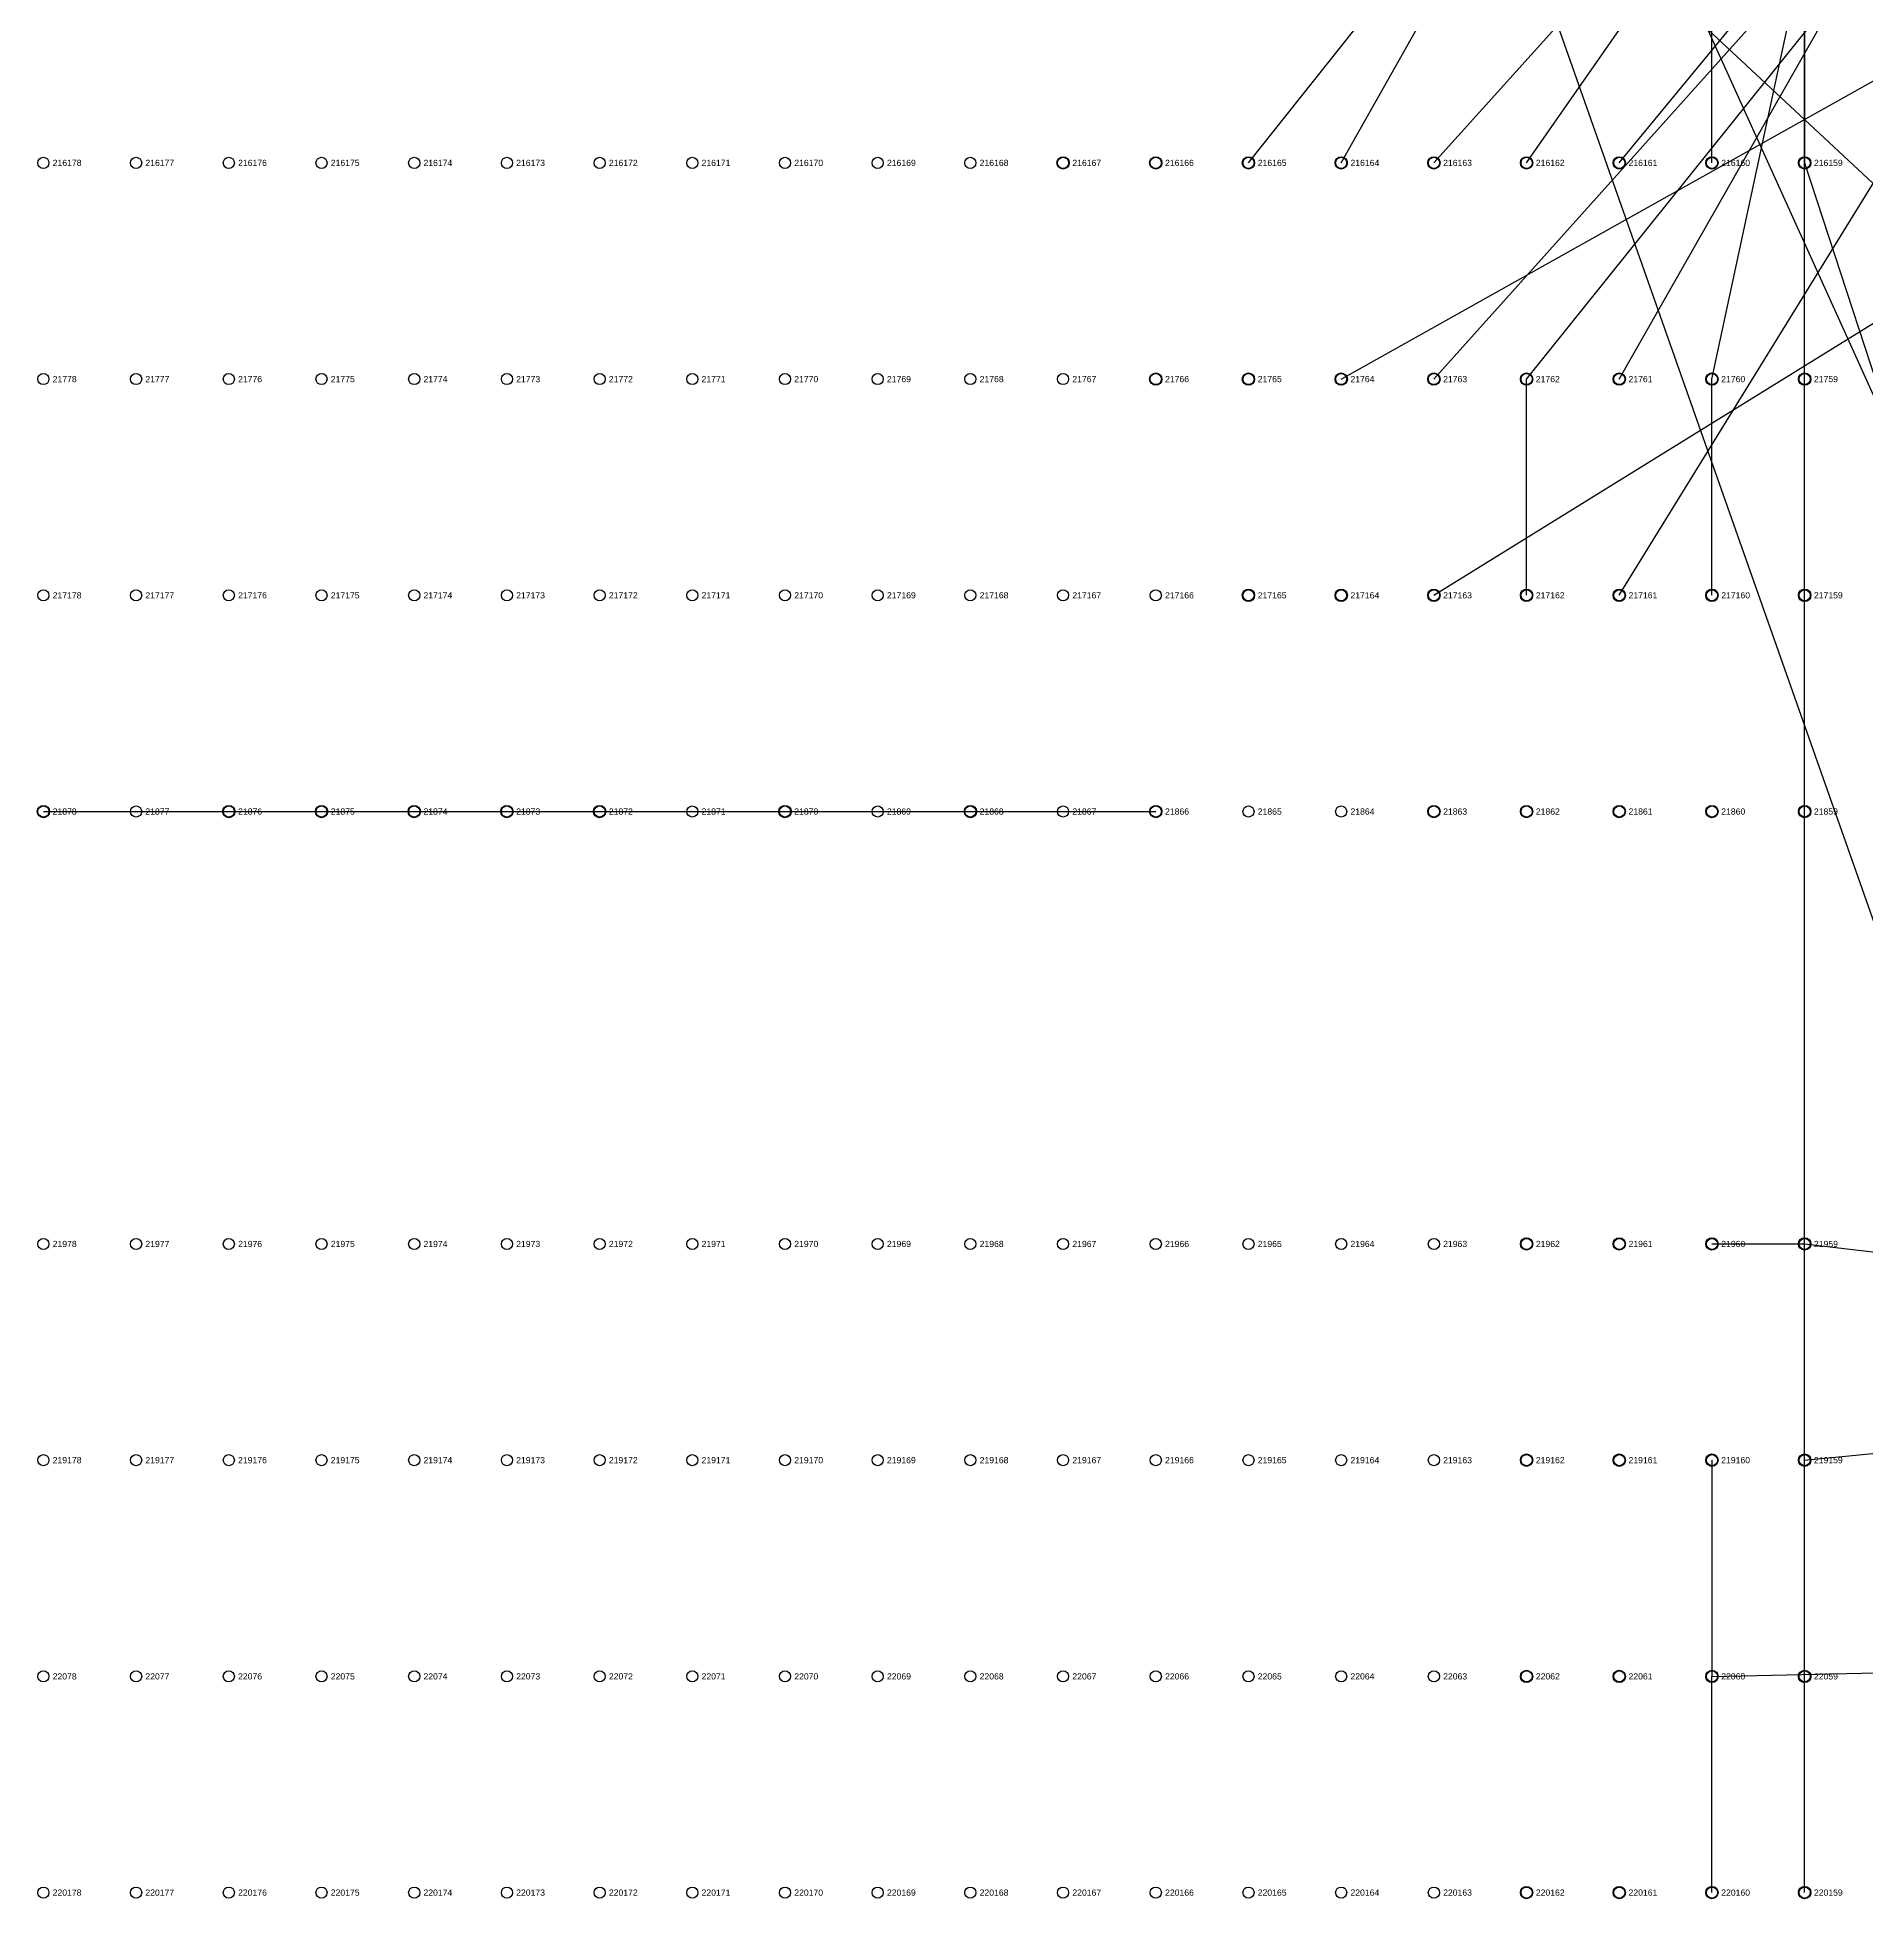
# Model space of a CAD drawing. Extents: x -5 to 376, y -217 to 241.
# Drawn here: x 49.6 to 124.8, y -139.4 to -62.8 of the extents above; entities that cross this region are included whole.
import ezdxf

# ---------------------------------------------------------------- set-up
doc = ezdxf.new("R2010")
doc.units = 0
for name, color, linetype in [('BOTTOM_WIRES_BLACK', 250, 'CONTINUOUS'), ('BOTTOM_WIRES_BLUE', 5, 'CONTINUOUS'), ('FIXTURE_INTERFACE_PIN', 4, 'CONTINUOUS'), ('TESTER_INTERFACE_PIN', 144, 'CONTINUOUS'), ('TESTER_INTERFACE_PIN_LABEL', 144, 'CONTINUOUS')]:
    doc.layers.add(name, color=color, linetype=linetype)
doc.styles.get("Standard").update_dxf_attribs({"font": 'arial.ttf'})

msp = doc.modelspace()

# ---------------------------------------------------------------- linework, layer by layer
at = {"layer": 'BOTTOM_WIRES_BLACK'}
for p, q in [((122.20194, -76.8985), (122.20194, -50.2285)), ((118.39194, -68.0085), (118.39194, -59.1185)), ((118.39194, -76.8985), (122.20194, -59.1185)), ((122.20194, -59.1185), (122.20194, -68.0085)), ((122.20194, -130.2385), (122.20194, -68.0085)), ((122.20194, -68.0085), (142.82928, -131.27482)), ((118.39194, -85.7885), (118.39194, -76.8985)), ((122.20194, -85.7885), (122.20194, -76.8985)), ((49.81194, -94.6785), (57.43194, -94.6785)), ((57.43194, -94.6785), (61.24194, -94.6785)), ((61.24194, -94.6785), (65.05194, -94.6785)), ((65.05194, -94.6785), (68.86194, -94.6785)), ((68.86194, -94.6785), (72.67194, -94.6785)), ((72.67194, -94.6785), (80.29194, -94.6785)), ((80.29194, -94.6785), (87.91194, -94.6785)), ((87.91194, -94.6785), (95.53194, -94.6785)), ((118.39194, -112.4585), (122.20194, -112.4585)), ((122.20194, -112.4585), (198.40194, -121.3485)), ((122.20194, -121.3485), (198.40194, -113.792)), ((118.39194, -121.3485), (118.39194, -130.2385)), ((118.39194, -130.2385), (198.40194, -128.44018)), ((118.39194, -139.1285), (118.39194, -130.2385)), ((122.20194, -139.1285), (122.20194, -130.2385))]:
    msp.add_line(p, q, dxfattribs=at)
at = {"layer": 'BOTTOM_WIRES_BLUE'}
for p, q in [((114.58194, -76.8985), (202.9587, 78.56474)), ((110.77194, -68.0085), (205.2701, 67.67576)), ((114.58194, -85.7885), (207.43926, 64.96558)), ((103.15194, -68.0085), (171.70908, 53.7464)), ((110.77194, -76.8985), (211.19084, 48.30572)), ((114.58194, -68.0085), (206.19974, 43.38574)), ((106.96194, -76.8985), (211.21878, 39.43604)), ((76.48194, 38.6715), (130.03022, -113.40338)), ((76.48194, 29.7815), (142.82928, -116.9543)), ((106.96194, -68.0085), (186.97194, 20.8915)), ((99.34194, -68.0085), (139.05992, -17.97558)), ((103.15194, -76.8985), (188.56452, -29.01442)), ((106.96194, -85.7885), (198.5645, -29.01442)), ((133.63194, -76.8985), (114.58194, -59.1185)), ((110.77194, -85.7885), (110.77194, -76.8985))]:
    msp.add_line(p, q, dxfattribs=at)
at = {"layer": 'FIXTURE_INTERFACE_PIN'}
for centre in [(91.72194, -68.0085), (95.53194, -68.0085), (99.34194, -68.0085), (103.15194, -68.0085), (106.96194, -68.0085), (110.77194, -68.0085), (114.58194, -68.0085), (118.39194, -68.0085), (122.20194, -68.0085), (95.53194, -76.8985), (99.34194, -76.8985), (103.15194, -76.8985), (106.96194, -76.8985), (110.77194, -76.8985), (114.58194, -76.8985), (118.39194, -76.8985), (122.20194, -76.8985), (99.34194, -85.7885), (103.15194, -85.7885), (106.96194, -85.7885), (110.77194, -85.7885), (114.58194, -85.7885), (118.39194, -85.7885), (122.20194, -85.7885), (49.81194, -94.6785), (57.43194, -94.6785), (61.24194, -94.6785), (65.05194, -94.6785), (68.86194, -94.6785), (72.67194, -94.6785), (80.29194, -94.6785), (87.91194, -94.6785), (95.53194, -94.6785), (106.96194, -94.6785), (110.77194, -94.6785), (114.58194, -94.6785), (118.39194, -94.6785), (122.20194, -94.6785), (110.77194, -112.4585), (114.58194, -112.4585), (118.39194, -112.4585), (122.20194, -112.4585), (110.77194, -121.3485), (114.58194, -121.3485), (118.39194, -121.3485), (122.20194, -121.3485), (110.77194, -130.2385), (114.58194, -130.2385), (118.39194, -130.2385), (122.20194, -130.2385), (110.77194, -139.1285), (114.58194, -139.1285), (118.39194, -139.1285), (122.20194, -139.1285)]:
    msp.add_circle(centre, 0.254, dxfattribs=at)
at = {"layer": 'TESTER_INTERFACE_PIN'}
for centre in [(49.81194, -68.0085), (53.62194, -68.0085), (57.43194, -68.0085), (61.24194, -68.0085), (65.05194, -68.0085), (68.86194, -68.0085), (72.67194, -68.0085), (76.48194, -68.0085), (80.29194, -68.0085), (84.10194, -68.0085), (87.91194, -68.0085), (91.72194, -68.0085), (95.53194, -68.0085), (99.34194, -68.0085), (103.15194, -68.0085), (106.96194, -68.0085), (110.77194, -68.0085), (114.58194, -68.0085), (118.39194, -68.0085), (122.20194, -68.0085), (49.81194, -76.8985), (53.62194, -76.8985), (57.43194, -76.8985), (61.24194, -76.8985), (65.05194, -76.8985), (68.86194, -76.8985), (72.67194, -76.8985), (76.48194, -76.8985), (80.29194, -76.8985), (84.10194, -76.8985), (87.91194, -76.8985), (91.72194, -76.8985), (95.53194, -76.8985), (99.34194, -76.8985), (103.15194, -76.8985), (106.96194, -76.8985), (110.77194, -76.8985), (114.58194, -76.8985), (118.39194, -76.8985), (122.20194, -76.8985), (49.81194, -85.7885), (53.62194, -85.7885), (57.43194, -85.7885), (61.24194, -85.7885), (65.05194, -85.7885), (68.86194, -85.7885), (72.67194, -85.7885), (76.48194, -85.7885), (80.29194, -85.7885), (84.10194, -85.7885), (87.91194, -85.7885), (91.72194, -85.7885), (95.53194, -85.7885), (99.34194, -85.7885), (103.15194, -85.7885), (106.96194, -85.7885), (110.77194, -85.7885), (114.58194, -85.7885), (118.39194, -85.7885), (122.20194, -85.7885), (49.81194, -94.6785), (53.62194, -94.6785), (57.43194, -94.6785), (61.24194, -94.6785), (65.05194, -94.6785), (68.86194, -94.6785), (72.67194, -94.6785), (76.48194, -94.6785), (80.29194, -94.6785), (84.10194, -94.6785), (87.91194, -94.6785), (91.72194, -94.6785), (95.53194, -94.6785), (99.34194, -94.6785), (103.15194, -94.6785), (106.96194, -94.6785), (110.77194, -94.6785), (114.58194, -94.6785), (118.39194, -94.6785), (122.20194, -94.6785), (49.81194, -112.4585), (53.62194, -112.4585), (57.43194, -112.4585), (61.24194, -112.4585), (65.05194, -112.4585), (68.86194, -112.4585), (72.67194, -112.4585), (76.48194, -112.4585), (80.29194, -112.4585), (84.10194, -112.4585), (87.91194, -112.4585), (91.72194, -112.4585), (95.53194, -112.4585), (99.34194, -112.4585), (103.15194, -112.4585), (106.96194, -112.4585), (110.77194, -112.4585), (114.58194, -112.4585), (118.39194, -112.4585), (122.20194, -112.4585), (49.81194, -121.3485), (53.62194, -121.3485), (57.43194, -121.3485), (61.24194, -121.3485), (65.05194, -121.3485), (68.86194, -121.3485), (72.67194, -121.3485), (76.48194, -121.3485), (80.29194, -121.3485), (84.10194, -121.3485), (87.91194, -121.3485), (91.72194, -121.3485), (95.53194, -121.3485), (99.34194, -121.3485), (103.15194, -121.3485), (106.96194, -121.3485), (110.77194, -121.3485), (114.58194, -121.3485), (118.39194, -121.3485), (122.20194, -121.3485), (49.81194, -130.2385), (53.62194, -130.2385), (57.43194, -130.2385), (61.24194, -130.2385), (65.05194, -130.2385), (68.86194, -130.2385), (72.67194, -130.2385), (76.48194, -130.2385), (80.29194, -130.2385), (84.10194, -130.2385), (87.91194, -130.2385), (91.72194, -130.2385), (95.53194, -130.2385), (99.34194, -130.2385), (103.15194, -130.2385), (106.96194, -130.2385), (110.77194, -130.2385), (114.58194, -130.2385), (118.39194, -130.2385), (122.20194, -130.2385), (49.81194, -139.1285), (53.62194, -139.1285), (57.43194, -139.1285), (61.24194, -139.1285), (65.05194, -139.1285), (68.86194, -139.1285), (72.67194, -139.1285), (76.48194, -139.1285), (80.29194, -139.1285), (84.10194, -139.1285), (87.91194, -139.1285), (91.72194, -139.1285), (95.53194, -139.1285), (99.34194, -139.1285), (103.15194, -139.1285), (106.96194, -139.1285), (110.77194, -139.1285), (114.58194, -139.1285), (118.39194, -139.1285), (122.20194, -139.1285)]:
    msp.add_circle(centre, 0.2286, dxfattribs=at)

# ---------------------------------------------------------------- texts
at = {"layer": 'TESTER_INTERFACE_PIN_LABEL'}
for s, p in [('216178', (50.19294, -68.1355)), ('216177', (54.00294, -68.1355)), ('216176', (57.81294, -68.1355)), ('216175', (61.62294, -68.1355)), ('216174', (65.43294, -68.1355)), ('216173', (69.24294, -68.1355)), ('216172', (73.05294, -68.1355)), ('216171', (76.86294, -68.1355)), ('216170', (80.67294, -68.1355)), ('216169', (84.48294, -68.1355)), ('216168', (88.29294, -68.1355)), ('216167', (92.10294, -68.1355)), ('216166', (95.91294, -68.1355)), ('216165', (99.72294, -68.1355)), ('216164', (103.53294, -68.1355)), ('216163', (107.34294, -68.1355)), ('216162', (111.15294, -68.1355)), ('216161', (114.96294, -68.1355)), ('216160', (118.77294, -68.1355)), ('216159', (122.58294, -68.1355)), ('21778', (50.19294, -77.0255)), ('21777', (54.00294, -77.0255)), ('21776', (57.81294, -77.0255)), ('21775', (61.62294, -77.0255)), ('21774', (65.43294, -77.0255)), ('21773', (69.24294, -77.0255)), ('21772', (73.05294, -77.0255)), ('21771', (76.86294, -77.0255)), ('21770', (80.67294, -77.0255)), ('21769', (84.48294, -77.0255)), ('21768', (88.29294, -77.0255)), ('21767', (92.10294, -77.0255)), ('21766', (95.91294, -77.0255)), ('21765', (99.72294, -77.0255)), ('21764', (103.53294, -77.0255)), ('21763', (107.34294, -77.0255)), ('21762', (111.15294, -77.0255)), ('21761', (114.96294, -77.0255)), ('21760', (118.77294, -77.0255)), ('21759', (122.58294, -77.0255)), ('217178', (50.19294, -85.9155)), ('217177', (54.00294, -85.9155)), ('217176', (57.81294, -85.9155)), ('217175', (61.62294, -85.9155)), ('217174', (65.43294, -85.9155)), ('217173', (69.24294, -85.9155)), ('217172', (73.05294, -85.9155)), ('217171', (76.86294, -85.9155)), ('217170', (80.67294, -85.9155)), ('217169', (84.48294, -85.9155)), ('217168', (88.29294, -85.9155)), ('217167', (92.10294, -85.9155)), ('217166', (95.91294, -85.9155)), ('217165', (99.72294, -85.9155)), ('217164', (103.53294, -85.9155)), ('217163', (107.34294, -85.9155)), ('217162', (111.15294, -85.9155)), ('217161', (114.96294, -85.9155)), ('217160', (118.77294, -85.9155)), ('217159', (122.58294, -85.9155)), ('21878', (50.19294, -94.8055)), ('21877', (54.00294, -94.8055)), ('21876', (57.81294, -94.8055)), ('21875', (61.62294, -94.8055)), ('21874', (65.43294, -94.8055)), ('21873', (69.24294, -94.8055)), ('21872', (73.05294, -94.8055)), ('21871', (76.86294, -94.8055)), ('21870', (80.67294, -94.8055)), ('21869', (84.48294, -94.8055)), ('21868', (88.29294, -94.8055)), ('21867', (92.10294, -94.8055)), ('21866', (95.91294, -94.8055)), ('21865', (99.72294, -94.8055)), ('21864', (103.53294, -94.8055)), ('21863', (107.34294, -94.8055)), ('21862', (111.15294, -94.8055)), ('21861', (114.96294, -94.8055)), ('21860', (118.77294, -94.8055)), ('21859', (122.58294, -94.8055)), ('21978', (50.19294, -112.5855)), ('21977', (54.00294, -112.5855)), ('21976', (57.81294, -112.5855)), ('21975', (61.62294, -112.5855)), ('21974', (65.43294, -112.5855)), ('21973', (69.24294, -112.5855)), ('21972', (73.05294, -112.5855)), ('21971', (76.86294, -112.5855)), ('21970', (80.67294, -112.5855)), ('21969', (84.48294, -112.5855)), ('21968', (88.29294, -112.5855)), ('21967', (92.10294, -112.5855)), ('21966', (95.91294, -112.5855)), ('21965', (99.72294, -112.5855)), ('21964', (103.53294, -112.5855)), ('21963', (107.34294, -112.5855)), ('21962', (111.15294, -112.5855)), ('21961', (114.96294, -112.5855)), ('21960', (118.77294, -112.5855)), ('21959', (122.58294, -112.5855)), ('219178', (50.19294, -121.4755)), ('219177', (54.00294, -121.4755)), ('219176', (57.81294, -121.4755)), ('219175', (61.62294, -121.4755)), ('219174', (65.43294, -121.4755)), ('219173', (69.24294, -121.4755)), ('219172', (73.05294, -121.4755)), ('219171', (76.86294, -121.4755)), ('219170', (80.67294, -121.4755)), ('219169', (84.48294, -121.4755)), ('219168', (88.29294, -121.4755)), ('219167', (92.10294, -121.4755)), ('219166', (95.91294, -121.4755)), ('219165', (99.72294, -121.4755)), ('219164', (103.53294, -121.4755)), ('219163', (107.34294, -121.4755)), ('219162', (111.15294, -121.4755)), ('219161', (114.96294, -121.4755)), ('219160', (118.77294, -121.4755)), ('219159', (122.58294, -121.4755)), ('22078', (50.19294, -130.3655)), ('22077', (54.00294, -130.3655)), ('22076', (57.81294, -130.3655)), ('22075', (61.62294, -130.3655)), ('22074', (65.43294, -130.3655)), ('22073', (69.24294, -130.3655)), ('22072', (73.05294, -130.3655)), ('22071', (76.86294, -130.3655)), ('22070', (80.67294, -130.3655)), ('22069', (84.48294, -130.3655)), ('22068', (88.29294, -130.3655)), ('22067', (92.10294, -130.3655)), ('22066', (95.91294, -130.3655)), ('22065', (99.72294, -130.3655)), ('22064', (103.53294, -130.3655)), ('22063', (107.34294, -130.3655)), ('22062', (111.15294, -130.3655)), ('22061', (114.96294, -130.3655)), ('22060', (118.77294, -130.3655)), ('22059', (122.58294, -130.3655)), ('220178', (50.19294, -139.2555)), ('220177', (54.00294, -139.2555)), ('220176', (57.81294, -139.2555)), ('220175', (61.62294, -139.2555)), ('220174', (65.43294, -139.2555)), ('220173', (69.24294, -139.2555)), ('220172', (73.05294, -139.2555)), ('220171', (76.86294, -139.2555)), ('220170', (80.67294, -139.2555)), ('220169', (84.48294, -139.2555)), ('220168', (88.29294, -139.2555)), ('220167', (92.10294, -139.2555)), ('220166', (95.91294, -139.2555)), ('220165', (99.72294, -139.2555)), ('220164', (103.53294, -139.2555)), ('220163', (107.34294, -139.2555)), ('220162', (111.15294, -139.2555)), ('220161', (114.96294, -139.2555)), ('220160', (118.77294, -139.2555)), ('220159', (122.58294, -139.2555))]:
    msp.add_text(s, height=0.254, dxfattribs=at).set_placement(p)

doc.saveas('drawing.dxf')
